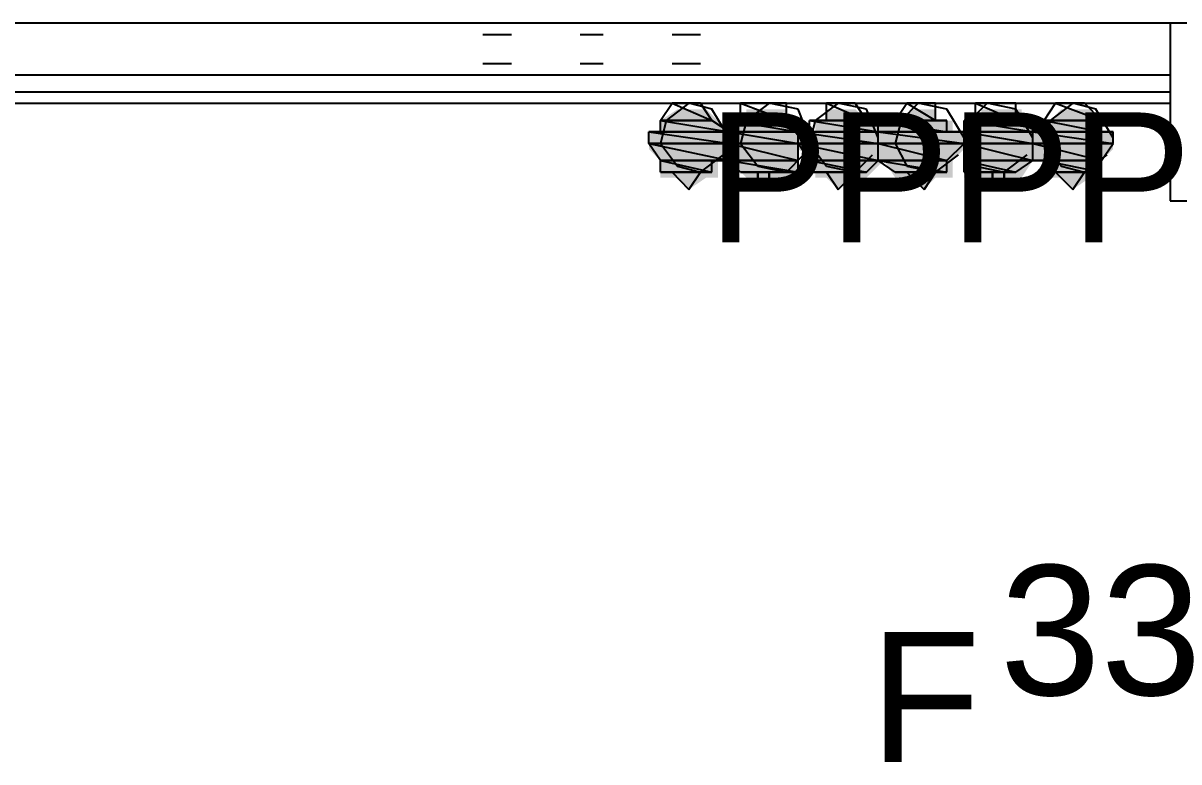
# Model space of a CAD drawing. Header units: millimetres. Extents: x 5 to 415, y 48 to 251.
# Drawn here: x 285.093 to 288.651, y 115.5 to 117.775 of the extents above; entities that cross this region are included whole.
import ezdxf

# ---------------------------------------------------------------- set-up
doc = ezdxf.new("R2010")
doc.units = ezdxf.units.MM
for name, color, linetype in [('H', 7, 'Continuous'), ('P', 7, 'Continuous'), ('T', 7, 'Continuous')]:
    doc.layers.add(name, color=color, linetype=linetype)

msp = doc.modelspace()

# ---------------------------------------------------------------- hatches: boundary and pattern name
at = {"layer": 'H', "linetype": 'Continuous'}
for points in [[(287.055, 117.475), (287.108, 117.51), (287.196, 117.51), (287.232, 117.475), (287.055, 117.475)], [(287.32, 117.475), (287.32, 117.51), (287.443, 117.51), (287.443, 117.475), (287.32, 117.475)], [(287.567, 117.475), (287.567, 117.51), (287.655, 117.51), (287.69, 117.475), (287.567, 117.475)], [(287.778, 117.475), (287.831, 117.51), (287.902, 117.51), (287.902, 117.475), (287.778, 117.475)], [(288.043, 117.475), (288.043, 117.51), (288.167, 117.51), (288.167, 117.475), (288.043, 117.475)], [(288.255, 117.475), (288.29, 117.51), (288.378, 117.51), (288.413, 117.475), (288.255, 117.475)], [(287.055, 117.44), (287.055, 117.475), (287.232, 117.475), (287.267, 117.44), (287.055, 117.44)], [(287.267, 117.44), (287.267, 117.475), (287.479, 117.475), (287.479, 117.44), (287.267, 117.44)], [(287.532, 117.44), (287.532, 117.475), (287.743, 117.475), (287.743, 117.44), (287.532, 117.44)], [(287.743, 117.44), (287.743, 117.475), (287.955, 117.475), (287.955, 117.44), (287.743, 117.44)], [(287.99, 117.44), (287.99, 117.475), (288.202, 117.475), (288.202, 117.44), (287.99, 117.44)], [(288.202, 117.44), (288.255, 117.475), (288.413, 117.475), (288.413, 117.44), (288.202, 117.44)], [(287.02, 117.387), (287.02, 117.44), (287.267, 117.44), (287.267, 117.387), (287.02, 117.387)], [(287.267, 117.387), (287.267, 117.44), (287.479, 117.44), (287.479, 117.387), (287.267, 117.387)], [(287.479, 117.387), (287.479, 117.44), (287.743, 117.44), (287.743, 117.387), (287.479, 117.387)], [(287.743, 117.387), (287.743, 117.44), (287.99, 117.44), (287.99, 117.387), (287.743, 117.387)], [(287.99, 117.387), (287.99, 117.44), (288.202, 117.44), (288.202, 117.387), (287.99, 117.387)], [(288.202, 117.387), (288.202, 117.44), (288.449, 117.44), (288.449, 117.387), (288.202, 117.387)], [(287.055, 117.352), (287.02, 117.387), (287.267, 117.387), (287.267, 117.352), (287.055, 117.352)], [(287.267, 117.352), (287.267, 117.387), (287.479, 117.387), (287.479, 117.352), (287.267, 117.352)], [(287.532, 117.352), (287.479, 117.387), (287.743, 117.387), (287.743, 117.352), (287.532, 117.352)], [(287.743, 117.352), (287.743, 117.387), (287.99, 117.387), (287.955, 117.352), (287.743, 117.352)], [(287.99, 117.352), (287.99, 117.387), (288.202, 117.387), (288.202, 117.352), (287.99, 117.352)], [(288.202, 117.352), (288.202, 117.387), (288.449, 117.387), (288.413, 117.352), (288.202, 117.352)], [(287.055, 117.299), (287.055, 117.352), (287.232, 117.352), (287.232, 117.299), (287.055, 117.299)], [(287.32, 117.299), (287.267, 117.352), (287.479, 117.352), (287.479, 117.299), (287.32, 117.299)], [(287.532, 117.299), (287.532, 117.352), (287.743, 117.352), (287.69, 117.299), (287.532, 117.299)], [(287.778, 117.299), (287.743, 117.352), (287.955, 117.352), (287.955, 117.299), (287.778, 117.299)], [(287.99, 117.299), (287.99, 117.352), (288.202, 117.352), (288.167, 117.299), (287.99, 117.299)], [(288.255, 117.299), (288.255, 117.352), (288.413, 117.352), (288.413, 117.299), (288.255, 117.299)], [(287.143, 117.263), (287.108, 117.299), (287.196, 117.299), (287.143, 117.263)], [(287.355, 117.263), (287.355, 117.299), (287.39, 117.299), (287.39, 117.263), (287.355, 117.263)], [(287.602, 117.263), (287.567, 117.299), (287.655, 117.299), (287.602, 117.263)], [(287.867, 117.263), (287.831, 117.299), (287.902, 117.299), (287.867, 117.263)], [(288.078, 117.263), (288.078, 117.299), (288.114, 117.299), (288.114, 117.263), (288.078, 117.263)], [(288.325, 117.263), (288.29, 117.299), (288.378, 117.299), (288.325, 117.263)]]:
    msp.add_hatch(color=256, dxfattribs=at).paths.add_polyline_path(points)

# ---------------------------------------------------------------- linework, layer by layer
at = {"layer": 'P'}
for points in [[(288.625, 117.775), (169.157, 117.775)], [(288.625, 117.775), (288.625, 117.228)], [(303.53, 117.775), (288.625, 117.775)], [(286.508, 117.74), (286.597, 117.74)], [(286.808, 117.74), (286.879, 117.74)], [(287.091, 117.74), (287.179, 117.74)], [(286.508, 117.651), (286.597, 117.651)], [(286.808, 117.651), (286.879, 117.651)], [(287.091, 117.651), (287.179, 117.651)], [(169.157, 117.616), (288.625, 117.616)], [(169.157, 117.616), (288.625, 117.616)], [(169.157, 117.563), (288.625, 117.563)], [(169.157, 117.563), (288.625, 117.563)], [(286.508, 117.563), (286.597, 117.563)], [(286.808, 117.563), (286.879, 117.563)], [(287.091, 117.563), (287.179, 117.563)], [(169.157, 117.528), (288.625, 117.528)], [(287.055, 117.475), (287.091, 117.528)], [(287.143, 117.528), (287.073, 117.475)], [(287.143, 117.528), (287.091, 117.528)], [(287.091, 117.528), (287.143, 117.528)], [(287.179, 117.528), (287.091, 117.528)], [(287.091, 117.528), (287.179, 117.528)], [(287.091, 117.528), (287.179, 117.528)], [(287.179, 117.528), (287.091, 117.528)], [(287.179, 117.528), (287.091, 117.528)], [(287.091, 117.528), (287.214, 117.475)], [(287.091, 117.528), (287.214, 117.475)], [(287.214, 117.51), (287.143, 117.528)], [(287.179, 117.528), (287.179, 117.528)], [(287.179, 117.528), (287.179, 117.528)], [(287.179, 117.528), (287.179, 117.528)], [(287.179, 117.528), (287.179, 117.528)], [(287.214, 117.475), (287.179, 117.528)], [(287.267, 117.422), (287.214, 117.51)], [(287.443, 117.528), (287.302, 117.528)], [(287.302, 117.528), (287.355, 117.528)], [(287.443, 117.528), (287.302, 117.528)], [(287.302, 117.528), (287.443, 117.475)], [(287.302, 117.528), (287.443, 117.475)], [(287.302, 117.475), (287.302, 117.528)], [(287.39, 117.528), (287.32, 117.475)], [(287.355, 117.528), (287.39, 117.528)], [(287.39, 117.528), (287.355, 117.528)], [(287.39, 117.528), (287.355, 117.528)], [(287.355, 117.528), (287.39, 117.528)], [(287.355, 117.528), (287.443, 117.528)], [(287.479, 117.51), (287.39, 117.528)], [(287.39, 117.528), (287.443, 117.528)], [(287.443, 117.528), (287.39, 117.528)], [(287.443, 117.475), (287.443, 117.528)], [(287.514, 117.422), (287.479, 117.51)], [(287.602, 117.528), (287.532, 117.475)], [(287.602, 117.528), (287.567, 117.528)], [(287.567, 117.528), (287.602, 117.528)], [(287.655, 117.528), (287.567, 117.528)], [(287.567, 117.528), (287.655, 117.528)], [(287.567, 117.528), (287.655, 117.528)], [(287.655, 117.528), (287.567, 117.528)], [(287.655, 117.528), (287.567, 117.528)], [(287.567, 117.528), (287.69, 117.475)], [(287.567, 117.528), (287.69, 117.475)], [(287.567, 117.475), (287.567, 117.528)], [(287.69, 117.51), (287.602, 117.528)], [(287.655, 117.528), (287.655, 117.528)], [(287.655, 117.528), (287.655, 117.528)], [(287.655, 117.528), (287.655, 117.528)], [(287.655, 117.528), (287.655, 117.528)], [(287.69, 117.475), (287.655, 117.528)], [(287.726, 117.422), (287.69, 117.51)], [(287.778, 117.475), (287.814, 117.528)], [(287.849, 117.528), (287.796, 117.475)], [(287.867, 117.528), (287.814, 117.528)], [(287.814, 117.528), (287.867, 117.528)], [(287.902, 117.528), (287.814, 117.528)], [(287.814, 117.528), (287.902, 117.528)], [(287.814, 117.528), (287.902, 117.528)], [(287.902, 117.528), (287.814, 117.528)], [(287.902, 117.528), (287.814, 117.528)], [(287.814, 117.528), (287.902, 117.475)], [(287.814, 117.528), (287.902, 117.475)], [(287.937, 117.51), (287.849, 117.528)], [(287.902, 117.528), (287.902, 117.528)], [(287.902, 117.528), (287.902, 117.528)], [(287.902, 117.528), (287.902, 117.528)], [(287.902, 117.528), (287.902, 117.528)], [(287.902, 117.475), (287.902, 117.528)], [(287.99, 117.422), (287.937, 117.51)], [(288.061, 117.528), (288.008, 117.475)], [(288.149, 117.528), (288.025, 117.528)], [(288.025, 117.528), (288.078, 117.528)], [(288.149, 117.528), (288.025, 117.528)], [(288.025, 117.528), (288.149, 117.475)], [(288.025, 117.528), (288.149, 117.475)], [(288.025, 117.475), (288.025, 117.528)], [(288.149, 117.51), (288.061, 117.528)], [(288.078, 117.528), (288.114, 117.528)], [(288.114, 117.528), (288.078, 117.528)], [(288.114, 117.528), (288.078, 117.528)], [(288.078, 117.528), (288.114, 117.528)], [(288.078, 117.528), (288.149, 117.528)], [(288.114, 117.528), (288.149, 117.528)], [(288.149, 117.528), (288.114, 117.528)], [(288.149, 117.475), (288.149, 117.528)], [(288.202, 117.422), (288.149, 117.51)], [(288.237, 117.475), (288.272, 117.528)], [(288.325, 117.528), (288.255, 117.475)], [(288.325, 117.528), (288.272, 117.528)], [(288.272, 117.528), (288.325, 117.528)], [(288.361, 117.528), (288.272, 117.528)], [(288.272, 117.528), (288.361, 117.528)], [(288.272, 117.528), (288.361, 117.528)], [(288.361, 117.528), (288.272, 117.528)], [(288.361, 117.528), (288.272, 117.528)], [(288.272, 117.528), (288.413, 117.475)], [(288.272, 117.528), (288.413, 117.475)], [(288.396, 117.51), (288.325, 117.528)], [(288.361, 117.528), (288.361, 117.528)], [(288.361, 117.528), (288.361, 117.528)], [(288.361, 117.528), (288.361, 117.528)], [(288.361, 117.528), (288.361, 117.528)], [(288.413, 117.475), (288.361, 117.528)], [(288.449, 117.422), (288.396, 117.51)], [(287.073, 117.475), (287.055, 117.404)], [(287.214, 117.475), (287.055, 117.475)], [(287.214, 117.475), (287.055, 117.475)], [(287.055, 117.475), (287.214, 117.475)], [(287.055, 117.475), (287.214, 117.475)], [(287.214, 117.475), (287.055, 117.475)], [(287.214, 117.475), (287.055, 117.475)], [(287.055, 117.475), (287.214, 117.475)], [(287.214, 117.475), (287.055, 117.475)], [(287.055, 117.475), (287.214, 117.475)], [(287.214, 117.475), (287.055, 117.475)], [(287.055, 117.475), (287.267, 117.44)], [(287.055, 117.475), (287.267, 117.44)], [(287.055, 117.44), (287.055, 117.475)], [(287.214, 117.475), (287.214, 117.475)], [(287.214, 117.475), (287.214, 117.475)], [(287.214, 117.475), (287.214, 117.475)], [(287.267, 117.44), (287.214, 117.475)], [(287.479, 117.475), (287.267, 117.475)], [(287.267, 117.475), (287.302, 117.475)], [(287.479, 117.475), (287.267, 117.475)], [(287.267, 117.475), (287.479, 117.44)], [(287.267, 117.475), (287.479, 117.44)], [(287.267, 117.44), (287.267, 117.475)], [(287.32, 117.475), (287.302, 117.404)], [(287.443, 117.475), (287.302, 117.475)], [(287.479, 117.475), (287.302, 117.475)], [(287.302, 117.475), (287.479, 117.475)], [(287.479, 117.475), (287.302, 117.475)], [(287.302, 117.475), (287.443, 117.475)], [(287.479, 117.475), (287.302, 117.475)], [(287.302, 117.475), (287.479, 117.475)], [(287.302, 117.475), (287.479, 117.475)], [(287.443, 117.475), (287.479, 117.475)], [(287.479, 117.475), (287.479, 117.475)], [(287.479, 117.44), (287.479, 117.475)], [(287.532, 117.475), (287.514, 117.404)], [(287.567, 117.475), (287.514, 117.475)], [(287.514, 117.475), (287.69, 117.475)], [(287.726, 117.475), (287.514, 117.475)], [(287.514, 117.475), (287.726, 117.475)], [(287.726, 117.475), (287.514, 117.475)], [(287.514, 117.475), (287.69, 117.475)], [(287.726, 117.475), (287.514, 117.475)], [(287.514, 117.475), (287.726, 117.44)], [(287.514, 117.475), (287.726, 117.44)], [(287.514, 117.44), (287.514, 117.475)], [(287.69, 117.475), (287.567, 117.475)], [(287.69, 117.475), (287.567, 117.475)], [(287.567, 117.475), (287.69, 117.475)], [(287.69, 117.475), (287.567, 117.475)], [(287.69, 117.475), (287.69, 117.475)], [(287.69, 117.475), (287.726, 117.475)], [(287.937, 117.475), (287.726, 117.475)], [(287.726, 117.475), (287.778, 117.475)], [(287.937, 117.475), (287.726, 117.475)], [(287.726, 117.475), (287.937, 117.44)], [(287.726, 117.475), (287.937, 117.44)], [(287.726, 117.44), (287.726, 117.475)], [(287.726, 117.44), (287.726, 117.475)], [(287.796, 117.475), (287.778, 117.404)], [(287.902, 117.475), (287.778, 117.475)], [(287.937, 117.475), (287.778, 117.475)], [(287.778, 117.475), (287.937, 117.475)], [(287.937, 117.475), (287.778, 117.475)], [(287.778, 117.475), (287.902, 117.475)], [(287.937, 117.475), (287.778, 117.475)], [(287.778, 117.475), (287.937, 117.475)], [(287.778, 117.475), (287.937, 117.475)], [(287.902, 117.475), (287.937, 117.475)], [(287.937, 117.475), (287.937, 117.475)], [(287.937, 117.44), (287.937, 117.475)], [(288.008, 117.475), (287.99, 117.404)], [(288.025, 117.475), (287.99, 117.475)], [(287.99, 117.475), (288.149, 117.475)], [(288.202, 117.475), (287.99, 117.475)], [(287.99, 117.475), (288.202, 117.475)], [(288.202, 117.475), (287.99, 117.475)], [(287.99, 117.475), (288.149, 117.475)], [(288.202, 117.475), (287.99, 117.475)], [(287.99, 117.475), (288.202, 117.44)], [(287.99, 117.475), (288.202, 117.44)], [(287.99, 117.44), (287.99, 117.475)], [(288.149, 117.475), (288.025, 117.475)], [(288.149, 117.475), (288.025, 117.475)], [(288.025, 117.475), (288.149, 117.475)], [(288.149, 117.475), (288.025, 117.475)], [(288.149, 117.475), (288.149, 117.475)], [(288.149, 117.475), (288.202, 117.475)], [(288.202, 117.44), (288.237, 117.475)], [(288.202, 117.44), (288.202, 117.475)], [(288.255, 117.475), (288.237, 117.404)], [(288.413, 117.475), (288.237, 117.475)], [(288.413, 117.475), (288.237, 117.475)], [(288.237, 117.475), (288.413, 117.475)], [(288.237, 117.475), (288.413, 117.475)], [(288.413, 117.475), (288.237, 117.475)], [(288.413, 117.475), (288.237, 117.475)], [(288.237, 117.475), (288.413, 117.475)], [(288.413, 117.475), (288.237, 117.475)], [(288.237, 117.475), (288.413, 117.475)], [(288.413, 117.475), (288.237, 117.475)], [(288.237, 117.475), (288.413, 117.44)], [(288.237, 117.475), (288.413, 117.44)], [(288.413, 117.475), (288.413, 117.475)], [(288.413, 117.475), (288.413, 117.475)], [(288.413, 117.475), (288.413, 117.475)], [(288.413, 117.44), (288.413, 117.475)], [(287.055, 117.44), (287.02, 117.44)], [(287.02, 117.44), (287.267, 117.44)], [(287.267, 117.44), (287.02, 117.44)], [(287.02, 117.44), (287.267, 117.404)], [(287.02, 117.44), (287.267, 117.404)], [(287.02, 117.404), (287.02, 117.44)], [(287.267, 117.44), (287.055, 117.44)], [(287.267, 117.44), (287.055, 117.44)], [(287.055, 117.44), (287.267, 117.44)], [(287.267, 117.44), (287.055, 117.44)], [(287.479, 117.44), (287.267, 117.44)], [(287.479, 117.44), (287.267, 117.44)], [(287.267, 117.44), (287.479, 117.44)], [(287.267, 117.44), (287.479, 117.44)], [(287.479, 117.44), (287.267, 117.44)], [(287.479, 117.44), (287.267, 117.44)], [(287.267, 117.44), (287.479, 117.404)], [(287.267, 117.44), (287.479, 117.404)], [(287.267, 117.404), (287.267, 117.44)], [(287.267, 117.44), (287.267, 117.44)], [(287.267, 117.404), (287.267, 117.44)], [(287.514, 117.44), (287.479, 117.44)], [(287.479, 117.44), (287.726, 117.44)], [(287.726, 117.44), (287.479, 117.44)], [(287.479, 117.44), (287.726, 117.404)], [(287.479, 117.44), (287.726, 117.404)], [(287.479, 117.404), (287.479, 117.44)], [(287.479, 117.44), (287.479, 117.44)], [(287.479, 117.44), (287.479, 117.44)], [(287.479, 117.404), (287.479, 117.44)], [(287.726, 117.44), (287.514, 117.44)], [(287.726, 117.44), (287.514, 117.44)], [(287.514, 117.44), (287.726, 117.44)], [(287.726, 117.44), (287.514, 117.44)], [(287.937, 117.44), (287.726, 117.44)], [(287.99, 117.44), (287.726, 117.44)], [(287.726, 117.44), (287.99, 117.44)], [(287.99, 117.44), (287.726, 117.44)], [(287.726, 117.44), (287.937, 117.44)], [(287.99, 117.44), (287.726, 117.44)], [(287.726, 117.44), (287.99, 117.404)], [(287.726, 117.44), (287.99, 117.404)], [(287.726, 117.404), (287.726, 117.44)], [(287.726, 117.44), (287.726, 117.44)], [(287.726, 117.404), (287.726, 117.44)], [(287.937, 117.44), (287.99, 117.44)], [(288.202, 117.44), (287.99, 117.44)], [(288.202, 117.44), (287.99, 117.44)], [(287.99, 117.44), (288.202, 117.44)], [(287.99, 117.44), (288.202, 117.44)], [(288.202, 117.44), (287.99, 117.44)], [(288.202, 117.44), (287.99, 117.44)], [(287.99, 117.44), (288.202, 117.404)], [(287.99, 117.44), (288.202, 117.404)], [(287.99, 117.404), (287.99, 117.44)], [(287.99, 117.404), (287.99, 117.44)], [(288.413, 117.44), (288.202, 117.44)], [(288.449, 117.44), (288.202, 117.44)], [(288.202, 117.44), (288.449, 117.44)], [(288.449, 117.44), (288.202, 117.44)], [(288.202, 117.44), (288.413, 117.44)], [(288.449, 117.44), (288.202, 117.44)], [(288.202, 117.44), (288.449, 117.404)], [(288.202, 117.44), (288.449, 117.404)], [(288.202, 117.404), (288.202, 117.44)], [(288.202, 117.44), (288.202, 117.44)], [(288.202, 117.44), (288.202, 117.44)], [(288.202, 117.404), (288.202, 117.44)], [(288.413, 117.44), (288.449, 117.44)], [(288.449, 117.404), (288.449, 117.44)], [(287.267, 117.404), (287.02, 117.404)], [(287.267, 117.404), (287.02, 117.404)], [(287.02, 117.404), (287.267, 117.404)], [(287.02, 117.404), (287.267, 117.404)], [(287.267, 117.404), (287.02, 117.404)], [(287.267, 117.404), (287.02, 117.404)], [(287.02, 117.404), (287.267, 117.352)], [(287.02, 117.404), (287.267, 117.352)], [(287.055, 117.352), (287.02, 117.404)], [(287.055, 117.404), (287.108, 117.334)], [(287.479, 117.404), (287.267, 117.404)], [(287.479, 117.404), (287.267, 117.404)], [(287.267, 117.404), (287.479, 117.404)], [(287.267, 117.404), (287.479, 117.404)], [(287.479, 117.404), (287.267, 117.404)], [(287.479, 117.404), (287.267, 117.404)], [(287.267, 117.404), (287.479, 117.352)], [(287.267, 117.404), (287.479, 117.352)], [(287.267, 117.352), (287.267, 117.404)], [(287.267, 117.404), (287.267, 117.404)], [(287.267, 117.404), (287.267, 117.404)], [(287.267, 117.352), (287.267, 117.404)], [(287.302, 117.404), (287.355, 117.334)], [(287.726, 117.404), (287.479, 117.404)], [(287.726, 117.404), (287.479, 117.404)], [(287.479, 117.404), (287.726, 117.404)], [(287.479, 117.404), (287.726, 117.404)], [(287.726, 117.404), (287.479, 117.404)], [(287.726, 117.404), (287.479, 117.404)], [(287.479, 117.404), (287.726, 117.352)], [(287.479, 117.404), (287.726, 117.352)], [(287.514, 117.352), (287.479, 117.404)], [(287.479, 117.404), (287.479, 117.404)], [(287.479, 117.404), (287.479, 117.404)], [(287.479, 117.352), (287.479, 117.404)], [(287.514, 117.404), (287.567, 117.334)], [(287.99, 117.404), (287.726, 117.404)], [(287.99, 117.404), (287.726, 117.404)], [(287.726, 117.404), (287.99, 117.404)], [(287.726, 117.404), (287.99, 117.404)], [(287.99, 117.404), (287.726, 117.404)], [(287.99, 117.404), (287.726, 117.404)], [(287.726, 117.404), (287.937, 117.352)], [(287.726, 117.404), (287.937, 117.352)], [(287.726, 117.352), (287.726, 117.404)], [(287.726, 117.404), (287.726, 117.404)], [(287.726, 117.404), (287.726, 117.404)], [(287.726, 117.352), (287.726, 117.404)], [(287.778, 117.404), (287.814, 117.334)], [(287.937, 117.352), (287.99, 117.404)], [(287.99, 117.404), (288.025, 117.334)], [(288.202, 117.404), (287.99, 117.404)], [(288.202, 117.404), (287.99, 117.404)], [(287.99, 117.404), (288.202, 117.404)], [(287.99, 117.404), (288.202, 117.404)], [(288.202, 117.404), (287.99, 117.404)], [(288.202, 117.404), (287.99, 117.404)], [(287.99, 117.404), (288.202, 117.352)], [(287.99, 117.404), (288.202, 117.352)], [(287.99, 117.352), (287.99, 117.404)], [(287.99, 117.404), (287.99, 117.404)], [(287.99, 117.404), (287.99, 117.404)], [(288.449, 117.404), (288.202, 117.404)], [(288.449, 117.404), (288.202, 117.404)], [(288.202, 117.404), (288.449, 117.404)], [(288.202, 117.404), (288.449, 117.404)], [(288.449, 117.404), (288.202, 117.404)], [(288.449, 117.404), (288.202, 117.404)], [(288.202, 117.404), (288.413, 117.352)], [(288.202, 117.404), (288.413, 117.352)], [(288.202, 117.352), (288.202, 117.404)], [(288.202, 117.404), (288.202, 117.404)], [(288.202, 117.404), (288.202, 117.404)], [(288.202, 117.352), (288.202, 117.404)], [(288.237, 117.404), (288.29, 117.334)], [(288.413, 117.352), (288.449, 117.404)], [(288.449, 117.404), (288.449, 117.404)], [(288.449, 117.404), (288.449, 117.404)], [(287.179, 117.316), (287.249, 117.369)], [(287.443, 117.316), (287.496, 117.369)], [(287.655, 117.316), (287.708, 117.369)], [(287.902, 117.316), (287.973, 117.369)], [(288.114, 117.316), (288.184, 117.369)], [(288.361, 117.316), (288.431, 117.369)], [(287.267, 117.352), (287.055, 117.352)], [(287.214, 117.352), (287.055, 117.352)], [(287.055, 117.352), (287.214, 117.352)], [(287.214, 117.352), (287.055, 117.352)], [(287.055, 117.352), (287.267, 117.352)], [(287.214, 117.352), (287.055, 117.352)], [(287.055, 117.352), (287.214, 117.316)], [(287.055, 117.352), (287.214, 117.316)], [(287.055, 117.316), (287.055, 117.352)], [(287.108, 117.334), (287.179, 117.316)], [(287.267, 117.352), (287.214, 117.352)], [(287.214, 117.316), (287.214, 117.352)], [(287.479, 117.352), (287.267, 117.352)], [(287.479, 117.352), (287.267, 117.352)], [(287.267, 117.352), (287.479, 117.352)], [(287.267, 117.352), (287.479, 117.352)], [(287.479, 117.352), (287.267, 117.352)], [(287.479, 117.352), (287.267, 117.352)], [(287.267, 117.352), (287.479, 117.316)], [(287.267, 117.352), (287.479, 117.316)], [(287.302, 117.316), (287.267, 117.352)], [(287.355, 117.334), (287.443, 117.316)], [(287.479, 117.352), (287.479, 117.352)], [(287.479, 117.352), (287.479, 117.352)], [(287.479, 117.316), (287.479, 117.352)], [(287.726, 117.352), (287.514, 117.352)], [(287.726, 117.352), (287.514, 117.352)], [(287.514, 117.352), (287.726, 117.352)], [(287.514, 117.352), (287.726, 117.352)], [(287.726, 117.352), (287.514, 117.352)], [(287.726, 117.352), (287.514, 117.352)], [(287.514, 117.352), (287.69, 117.316)], [(287.514, 117.352), (287.69, 117.316)], [(287.514, 117.316), (287.514, 117.352)], [(287.567, 117.334), (287.655, 117.316)], [(287.69, 117.316), (287.726, 117.352)], [(287.937, 117.352), (287.726, 117.352)], [(287.937, 117.352), (287.726, 117.352)], [(287.726, 117.352), (287.937, 117.352)], [(287.726, 117.352), (287.937, 117.352)], [(287.937, 117.352), (287.726, 117.352)], [(287.937, 117.352), (287.726, 117.352)], [(287.726, 117.352), (287.937, 117.316)], [(287.726, 117.352), (287.937, 117.316)], [(287.778, 117.316), (287.726, 117.352)], [(287.726, 117.352), (287.726, 117.352)], [(287.726, 117.352), (287.726, 117.352)], [(287.814, 117.334), (287.902, 117.316)], [(287.937, 117.352), (287.937, 117.352)], [(287.937, 117.352), (287.937, 117.352)], [(287.937, 117.316), (287.937, 117.352)], [(288.202, 117.352), (287.99, 117.352)], [(288.202, 117.352), (287.99, 117.352)], [(287.99, 117.352), (288.202, 117.352)], [(287.99, 117.352), (288.202, 117.352)], [(288.202, 117.352), (287.99, 117.352)], [(288.202, 117.352), (287.99, 117.352)], [(287.99, 117.352), (288.149, 117.316)], [(287.99, 117.352), (288.149, 117.316)], [(287.99, 117.316), (287.99, 117.352)], [(288.025, 117.334), (288.114, 117.316)], [(288.149, 117.316), (288.202, 117.352)], [(288.413, 117.352), (288.202, 117.352)], [(288.413, 117.352), (288.202, 117.352)], [(288.202, 117.352), (288.237, 117.352)], [(288.202, 117.352), (288.413, 117.352)], [(288.413, 117.352), (288.202, 117.352)], [(288.202, 117.352), (288.202, 117.352)], [(288.202, 117.352), (288.202, 117.352)], [(288.237, 117.352), (288.413, 117.352)], [(288.413, 117.352), (288.237, 117.352)], [(288.237, 117.352), (288.413, 117.316)], [(288.237, 117.352), (288.413, 117.316)], [(288.237, 117.316), (288.237, 117.352)], [(288.29, 117.334), (288.361, 117.316)], [(288.413, 117.352), (288.413, 117.352)], [(288.413, 117.316), (288.413, 117.352)], [(287.214, 117.316), (287.055, 117.316)], [(287.214, 117.316), (287.055, 117.316)], [(287.055, 117.316), (287.214, 117.316)], [(287.055, 117.316), (287.214, 117.316)], [(287.214, 117.316), (287.055, 117.316)], [(287.214, 117.316), (287.055, 117.316)], [(287.055, 117.316), (287.179, 117.316)], [(287.055, 117.316), (287.179, 117.316)], [(287.091, 117.316), (287.055, 117.316)], [(287.179, 117.316), (287.091, 117.316)], [(287.179, 117.316), (287.091, 117.316)], [(287.091, 117.316), (287.179, 117.316)], [(287.091, 117.316), (287.179, 117.316)], [(287.179, 117.316), (287.091, 117.316)], [(287.143, 117.263), (287.091, 117.316)], [(287.091, 117.316), (287.143, 117.263)], [(287.143, 117.263), (287.179, 117.316)], [(287.179, 117.316), (287.143, 117.263)], [(287.179, 117.316), (287.214, 117.316)], [(287.179, 117.316), (287.179, 117.316)], [(287.179, 117.316), (287.179, 117.316)], [(287.214, 117.316), (287.214, 117.316)], [(287.214, 117.316), (287.214, 117.316)], [(287.479, 117.316), (287.302, 117.316)], [(287.443, 117.316), (287.302, 117.316)], [(287.302, 117.316), (287.443, 117.316)], [(287.302, 117.316), (287.443, 117.316)], [(287.443, 117.316), (287.302, 117.316)], [(287.443, 117.316), (287.302, 117.316)], [(287.302, 117.316), (287.443, 117.316)], [(287.443, 117.316), (287.302, 117.316)], [(287.302, 117.316), (287.479, 117.316)], [(287.443, 117.316), (287.302, 117.316)], [(287.302, 117.316), (287.39, 117.316)], [(287.302, 117.316), (287.39, 117.316)], [(287.355, 117.316), (287.302, 117.316)], [(287.39, 117.316), (287.355, 117.316)], [(287.355, 117.316), (287.355, 117.263)], [(287.355, 117.263), (287.355, 117.316)], [(287.39, 117.316), (287.443, 117.316)], [(287.39, 117.316), (287.39, 117.263)], [(287.39, 117.263), (287.39, 117.316)], [(287.443, 117.316), (287.443, 117.316)], [(287.443, 117.316), (287.443, 117.316)], [(287.479, 117.316), (287.443, 117.316)], [(287.69, 117.316), (287.514, 117.316)], [(287.69, 117.316), (287.514, 117.316)], [(287.514, 117.316), (287.567, 117.316)], [(287.514, 117.316), (287.69, 117.316)], [(287.69, 117.316), (287.514, 117.316)], [(287.567, 117.316), (287.69, 117.316)], [(287.655, 117.316), (287.567, 117.316)], [(287.567, 117.316), (287.655, 117.316)], [(287.567, 117.316), (287.655, 117.316)], [(287.655, 117.316), (287.567, 117.316)], [(287.655, 117.316), (287.567, 117.316)], [(287.567, 117.316), (287.655, 117.316)], [(287.655, 117.316), (287.567, 117.316)], [(287.567, 117.316), (287.69, 117.316)], [(287.602, 117.263), (287.567, 117.316)], [(287.567, 117.316), (287.602, 117.263)], [(287.602, 117.263), (287.655, 117.316)], [(287.655, 117.316), (287.602, 117.263)], [(287.655, 117.316), (287.655, 117.316)], [(287.655, 117.316), (287.655, 117.316)], [(287.69, 117.316), (287.655, 117.316)], [(287.69, 117.316), (287.69, 117.316)], [(287.937, 117.316), (287.778, 117.316)], [(287.902, 117.316), (287.778, 117.316)], [(287.778, 117.316), (287.902, 117.316)], [(287.902, 117.316), (287.778, 117.316)], [(287.778, 117.316), (287.937, 117.316)], [(287.902, 117.316), (287.778, 117.316)], [(287.778, 117.316), (287.902, 117.316)], [(287.778, 117.316), (287.902, 117.316)], [(287.814, 117.316), (287.778, 117.316)], [(287.902, 117.316), (287.814, 117.316)], [(287.902, 117.316), (287.814, 117.316)], [(287.814, 117.316), (287.902, 117.316)], [(287.814, 117.316), (287.902, 117.316)], [(287.902, 117.316), (287.814, 117.316)], [(287.867, 117.263), (287.814, 117.316)], [(287.814, 117.316), (287.867, 117.263)], [(287.867, 117.263), (287.902, 117.316)], [(287.902, 117.316), (287.867, 117.263)], [(287.937, 117.316), (287.902, 117.316)], [(287.902, 117.316), (287.902, 117.316)], [(287.902, 117.316), (287.902, 117.316)], [(287.902, 117.316), (287.902, 117.316)], [(288.149, 117.316), (287.99, 117.316)], [(288.149, 117.316), (287.99, 117.316)], [(287.99, 117.316), (288.025, 117.316)], [(287.99, 117.316), (288.149, 117.316)], [(288.149, 117.316), (287.99, 117.316)], [(288.025, 117.316), (288.149, 117.316)], [(288.149, 117.316), (288.025, 117.316)], [(288.025, 117.316), (288.149, 117.316)], [(288.149, 117.316), (288.025, 117.316)], [(288.025, 117.316), (288.149, 117.316)], [(288.149, 117.316), (288.025, 117.316)], [(288.025, 117.316), (288.114, 117.316)], [(288.025, 117.316), (288.114, 117.316)], [(288.078, 117.316), (288.025, 117.316)], [(288.114, 117.316), (288.078, 117.316)], [(288.078, 117.316), (288.078, 117.263)], [(288.078, 117.263), (288.078, 117.316)], [(288.114, 117.316), (288.149, 117.316)], [(288.114, 117.316), (288.114, 117.263)], [(288.114, 117.263), (288.114, 117.316)], [(288.149, 117.316), (288.149, 117.316)], [(288.149, 117.316), (288.149, 117.316)], [(288.413, 117.316), (288.237, 117.316)], [(288.413, 117.316), (288.237, 117.316)], [(288.237, 117.316), (288.413, 117.316)], [(288.237, 117.316), (288.413, 117.316)], [(288.413, 117.316), (288.237, 117.316)], [(288.413, 117.316), (288.237, 117.316)], [(288.237, 117.316), (288.361, 117.316)], [(288.237, 117.316), (288.361, 117.316)], [(288.272, 117.316), (288.237, 117.316)], [(288.361, 117.316), (288.272, 117.316)], [(288.361, 117.316), (288.272, 117.316)], [(288.272, 117.316), (288.361, 117.316)], [(288.272, 117.316), (288.361, 117.316)], [(288.361, 117.316), (288.272, 117.316)], [(288.325, 117.263), (288.272, 117.316)], [(288.272, 117.316), (288.325, 117.263)], [(288.325, 117.263), (288.361, 117.316)], [(288.361, 117.316), (288.325, 117.263)], [(288.361, 117.316), (288.413, 117.316)], [(288.361, 117.316), (288.361, 117.316)], [(288.361, 117.316), (288.361, 117.316)], [(288.413, 117.316), (288.413, 117.316)], [(288.413, 117.316), (288.413, 117.316)], [(288.625, 117.228), (288.872, 117.228)]]:
    msp.add_lwpolyline(points, dxfattribs=at)

# ---------------------------------------------------------------- texts
at = {"layer": 'T', "char_height": 0.4, "attachment_point": 7}
for s, insert in [('{\\fArial|b0|i0|c0|p18;PPPPPP}', (287.2, 117.1)), ('{\\fArial|b0|i0|c0|p18;33}', (288.1, 115.7)), ('{\\fArial|b0|i0|c0|p18;F}', (287.7, 115.5))]:
    msp.add_mtext(s, dxfattribs=dict(at, insert=insert))

doc.saveas('drawing.dxf')
